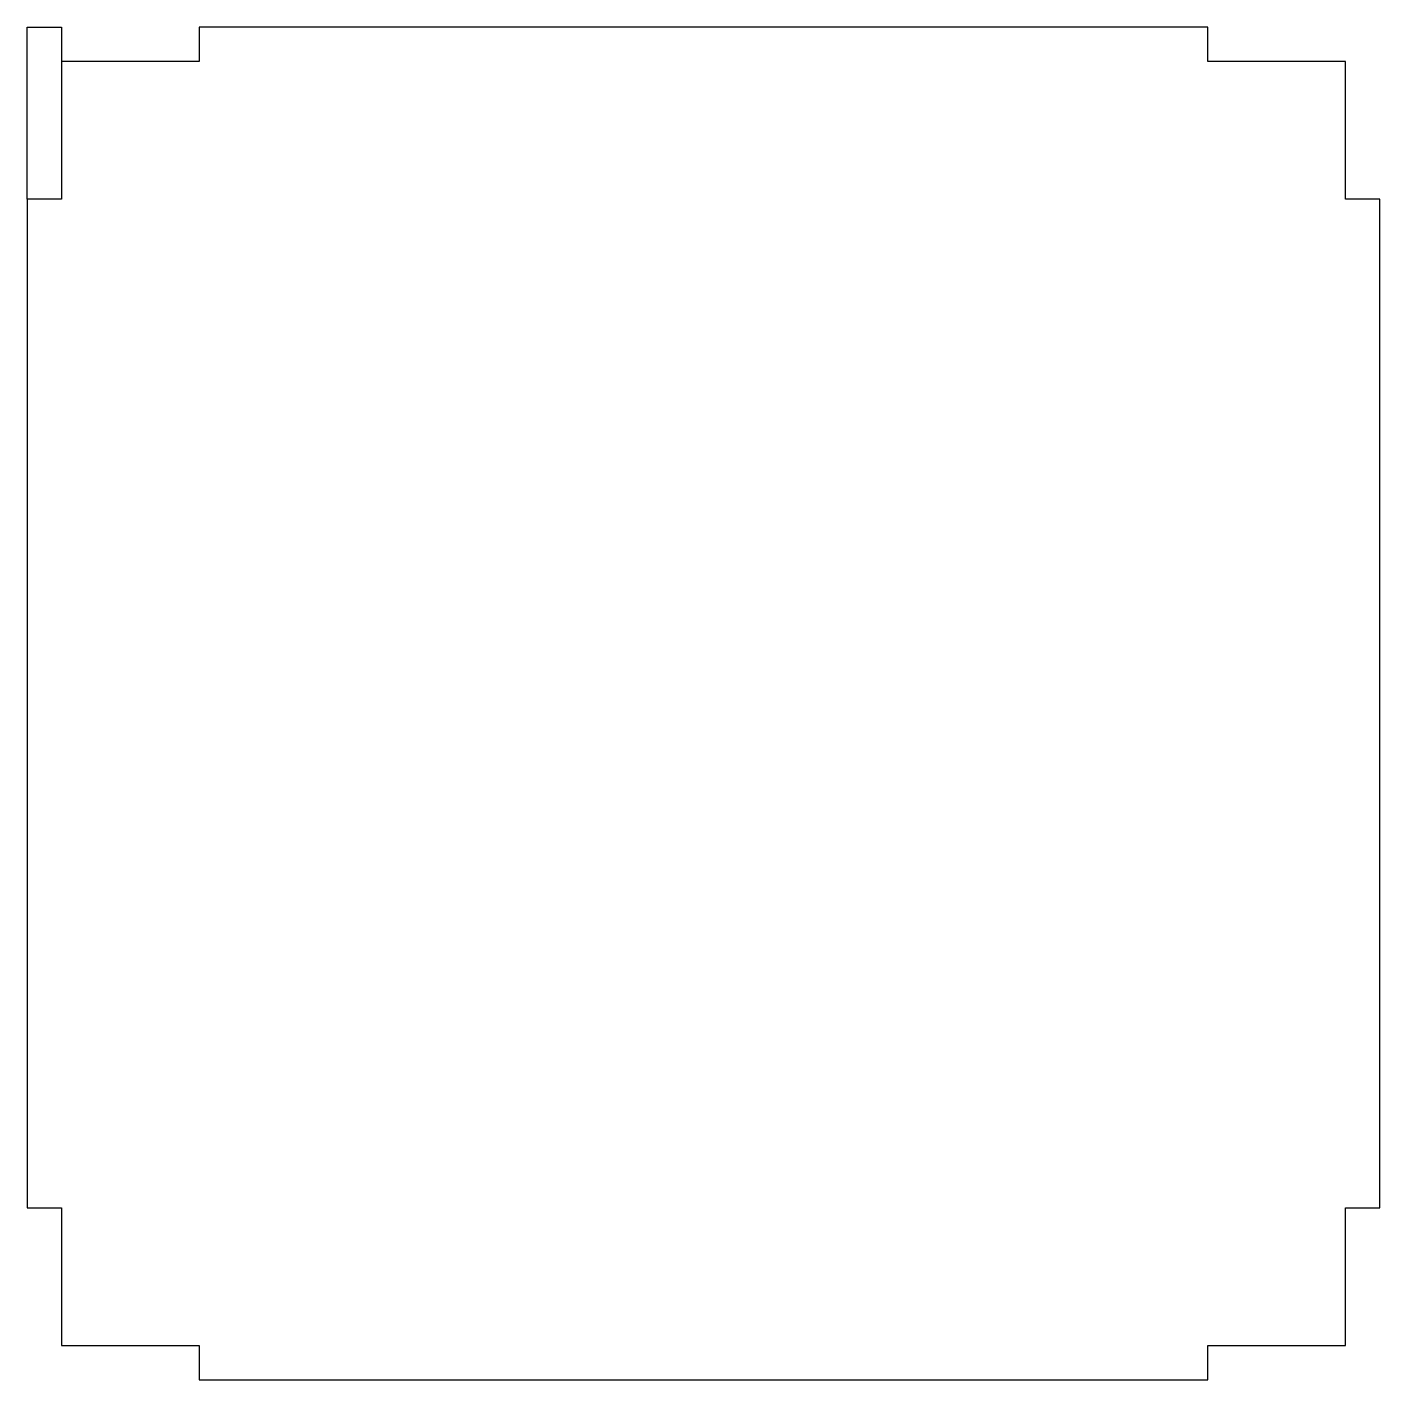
# Model space of a CAD drawing. Header units: millimetres. Extents: x -140 to -22, y -78 to 40.
import ezdxf

# ---------------------------------------------------------------- set-up
doc = ezdxf.new("R2010")
doc.units = ezdxf.units.MM
doc.layers.get('0').update_dxf_attribs({"linetype": 'CONTINUOUS'})

msp = doc.modelspace()

# ---------------------------------------------------------------- linework, layer by layer
for p, q in [((-125, 40), (-125, 37)), ((-37, 40), (-125, 40)), ((-37, 37), (-37, 40)), ((-125, 37), (-137, 37)), ((-137, 37), (-137, 25)), ((-25, 37), (-37, 37)), ((-25, 25), (-25, 37)), ((-137, 25), (-140, 25)), ((-140, 25), (-140, -63)), ((-22, 25), (-25, 25)), ((-22, -63), (-22, 25)), ((-140, -63), (-137, -63)), ((-137, -63), (-137, -75)), ((-25, -75), (-25, -63)), ((-25, -63), (-22, -63)), ((-137, -75), (-125, -75)), ((-125, -75), (-125, -78)), ((-37, -78), (-37, -75)), ((-37, -75), (-25, -75)), ((-125, -78), (-37, -78))]:
    msp.add_line(p, q)
msp.add_lwpolyline([(-137, 40), (-137, 25), (-140, 25), (-140, 40)], close=True)

doc.saveas('drawing.dxf')
